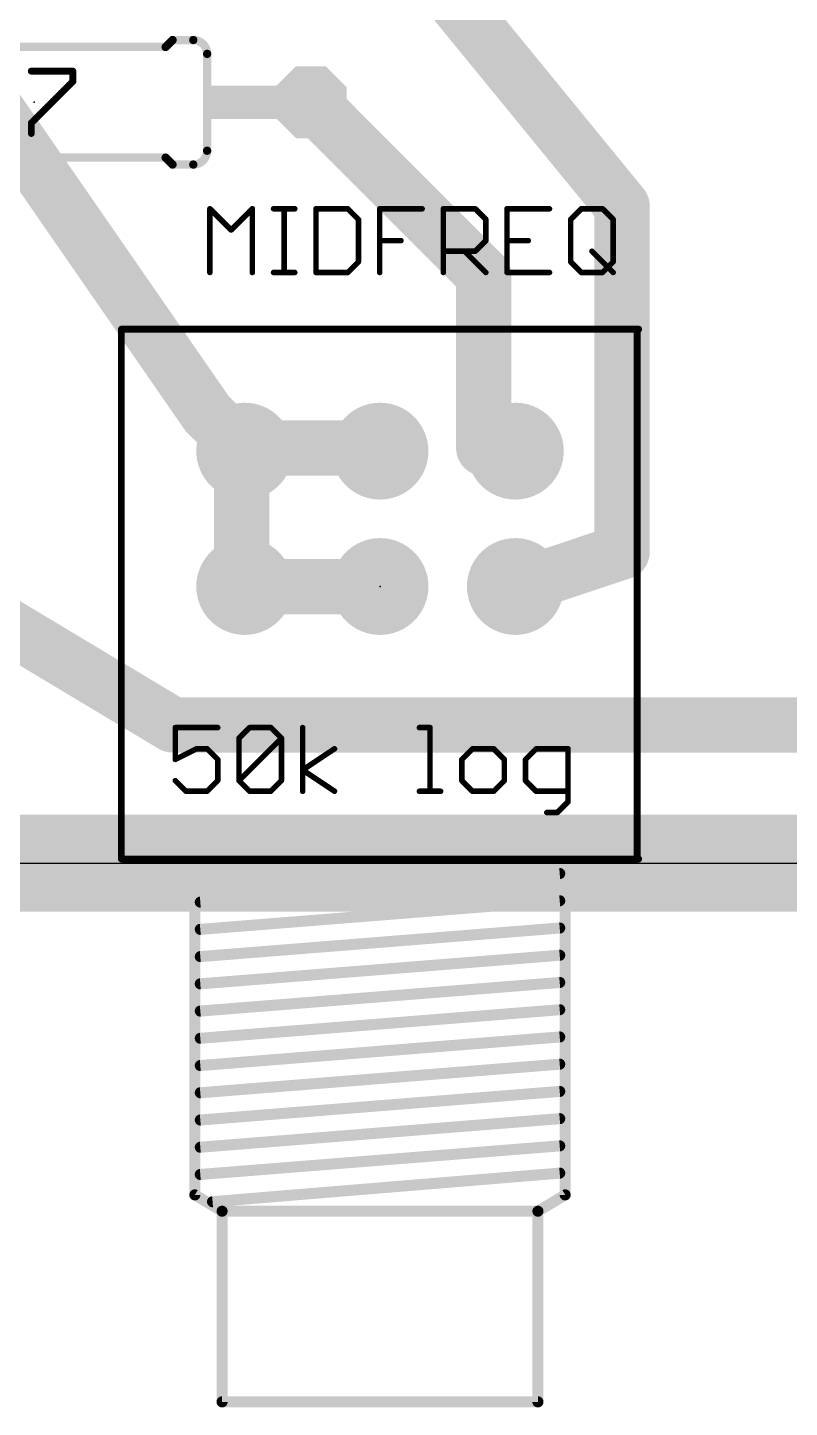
# Model space of a CAD drawing. Extents: x 0 to 4.04, y -0.39 to 3.15.
# Drawn here: x 2.345 to 2.896, y -0.393 to 0.604 of the extents above; entities that cross this region are included whole.
import ezdxf

# ---------------------------------------------------------------- set-up
doc = ezdxf.new("R2010")
doc.units = 0
for name, color, linetype in [('16', 175, 'CONTINUOUS'), ('17', 82, 'CONTINUOUS'), ('20', 7, 'CONTINUOUS'), ('21', 253, 'CONTINUOUS'), ('23', 7, 'CONTINUOUS'), ('25', 253, 'CONTINUOUS'), ('27', 253, 'CONTINUOUS'), ('46', 140, 'CONTINUOUS'), ('51', 253, 'CONTINUOUS')]:
    doc.layers.add(name, color=color, linetype=linetype)

# ---------------------------------------------------------------- blocks, each defined once
blk = doc.blocks.new('ROUNDP')
at = {"const_width": 0.5}
blk.add_lwpolyline([(0, -0.25, 1), (0, 0.25, 1), (0, -0.25)], format="xyb", dxfattribs=at)
blk = doc.blocks.new('RECT')
blk.add_solid([(-0.5, -0.5), (0.5, -0.5), (-0.5, 0.5), (0.5, 0.5)])
blk = doc.blocks.new('OCTAGONP')
at = {"const_width": 0.5}
blk.add_lwpolyline([(-0.25, -0.103553), (-0.25, 0.103553), (-0.103553, 0.25), (0.103553, 0.25), (0.25, 0.103553), (0.25, -0.103553), (0.103553, -0.25), (-0.103553, -0.25), (-0.25, -0.103553), (-0.25, 0.103553)], dxfattribs=at)

msp = doc.modelspace()

# ---------------------------------------------------------------- linework, layer by layer
at = {"layer": '16'}
for points, const_width in [([(2.775, 0.475), (2.55, 0.75)], 0.04), ([(2.475, 0.325), (2.25, 0.65)], 0.04), ([(2.675, 0.425), (2.55, 0.55)], 0.04), ([(2.775, 0.225), (2.775, 0.475)], 0.04), ([(2.675, 0.3), (2.675, 0.425)], 0.04), ([(2.50215, 0.29785), (2.475, 0.325)], 0.04), ([(2.525, 0.3), (2.6, 0.3)], 0.04), ([(2.675, 0.3), (2.69785, 0.29785)], 0.04), ([(2.5, 0.275), (2.50215, 0.29785)], 0.026), ([(2.525, 0.3), (2.50215, 0.29785)], 0.026), ([(2.6, 0.3), (2.6, 0.29785)], 0.026), ([(2.5, 0.275), (2.5, 0.2)], 0.04), ([(2.7, 0.2), (2.775, 0.225)], 0.04), ([(2.50215, 0.2), (2.6, 0.2)], 0.04), ([(2.5, 0.2), (2.50215, 0.2)], 0.026), ([(2.7, 0.2), (2.69785, 0.2)], 0.026), ([(2.45, 0.1), (2.325, 0.175)], 0.04), ([(2.925, 0.1), (2.45, 0.1)], 0.04)]:
    msp.add_lwpolyline(points, dxfattribs=dict(at, const_width=const_width))
for points, const_width in [([(2.557071, 0.557071, 1), (2.542929, 0.542929)], 0.02), ([(2.785, 0.475, 1), (2.765, 0.475)], 0.02), ([(2.76726, 0.468668, 1), (2.78274, 0.481332)], 0.02), ([(2.685, 0.425, 1), (2.665, 0.425)], 0.02), ([(2.667929, 0.417929, 1), (2.682071, 0.432071)], 0.02), ([(2.482071, 0.332071, 1), (2.467929, 0.317929)], 0.02), ([(2.466778, 0.319308, 1), (2.483222, 0.330692)], 0.02), ([(2.525, 0.31, 1), (2.525, 0.29)], 0.02), ([(2.6, 0.29, 1), (2.6, 0.31)], 0.02), ([(2.675937, 0.309956, 1), (2.674063, 0.290044)], 0.02), ([(2.495079, 0.290779, 1), (2.509221, 0.304921)], 0.02), ([(2.501541, 0.304322, 1), (2.502758, 0.291379)], 0.013), ([(2.508621, 0.297242, 1), (2.495678, 0.298459)], 0.013), ([(2.525609, 0.293529, 1), (2.524391, 0.306471)], 0.013), ([(2.6065, 0.3, 1), (2.5935, 0.3)], 0.013), ([(2.665, 0.3, 1), (2.685, 0.3)], 0.02), ([(2.696914, 0.287894, 1), (2.698787, 0.307806)], 0.02), ([(2.5935, 0.29785, 1), (2.6065, 0.29785)], 0.013), ([(2.51, 0.275, 1), (2.49, 0.275)], 0.02), ([(2.493529, 0.275609, 1), (2.506471, 0.274391)], 0.013), ([(2.778162, 0.215513, 1), (2.771838, 0.234487)], 0.02), ([(2.765, 0.225, 1), (2.785, 0.225)], 0.02), ([(2.50215, 0.21, 1), (2.50215, 0.19)], 0.02), ([(2.6, 0.19, 1), (2.6, 0.21)], 0.02), ([(2.696838, 0.209487, 1), (2.703162, 0.190513)], 0.02), ([(2.49, 0.2, 1), (2.51, 0.2)], 0.02), ([(2.5, 0.2065, 1), (2.5, 0.1935)], 0.013), ([(2.50215, 0.1935, 1), (2.50215, 0.2065)], 0.013), ([(2.69785, 0.2065, 1), (2.69785, 0.1935)], 0.013), ([(2.7, 0.1935, 1), (2.7, 0.2065)], 0.013), ([(2.45, 0.11, 1), (2.45, 0.09)], 0.02), ([(2.444855, 0.091425, 1), (2.455145, 0.108575)], 0.02)]:
    msp.add_lwpolyline(points, format="xyb", dxfattribs=dict(at, const_width=const_width))
at = {"layer": '20'}
msp.add_line((0, 0), (3.937008, 0), dxfattribs=at)
at = {"layer": '21'}
for points, const_width in [([(2.445, 0.59), (2.255, 0.59)], 0.006), ([(2.445, 0.59), (2.45, 0.595)], 0.006), ([(2.465, 0.595), (2.45, 0.595)], 0.006), ([(2.475, 0.515), (2.475, 0.585)], 0.006), ([(2.445, 0.51), (2.255, 0.51)], 0.006), ([(2.445, 0.51), (2.45, 0.505)], 0.006), ([(2.465, 0.505), (2.45, 0.505)], 0.006), ([(2.413, 0.386), (2.787, 0.386)], 0.005), ([(2.413, 0.385), (2.413, 0.003)], 0.005), ([(2.786, 0.005), (2.786, 0.385)], 0.005), ([(2.413, 0.003), (2.787, 0.003)], 0.005), ([(2.466142, 0.000394), (2.466142, -0.239764)], 0.008), ([(2.733858, -0.239764), (2.733858, 0.000394)], 0.008), ([(2.470079, -0.02815), (2.729921, -0.00748)], 0.008), ([(2.470079, -0.047835), (2.729921, -0.027165)], 0.008), ([(2.470079, -0.06752), (2.729921, -0.04685)], 0.008), ([(2.470079, -0.087205), (2.729921, -0.066535)], 0.008), ([(2.470079, -0.10689), (2.729921, -0.08622)], 0.008), ([(2.470079, -0.126575), (2.729921, -0.105906)], 0.008), ([(2.470079, -0.14626), (2.729921, -0.125591)], 0.008), ([(2.470079, -0.165945), (2.729921, -0.145276)], 0.008), ([(2.470079, -0.18563), (2.729921, -0.164961)], 0.008), ([(2.470079, -0.205315), (2.729921, -0.184646)], 0.008), ([(2.470079, -0.225), (2.729921, -0.204331)], 0.008), ([(2.478937, -0.244685), (2.729921, -0.224016)], 0.008), ([(2.466142, -0.239764), (2.485827, -0.251575)], 0.008), ([(2.714173, -0.251575), (2.733858, -0.239764)], 0.008), ([(2.485827, -0.251575), (2.485827, -0.38937)], 0.008), ([(2.485827, -0.251575), (2.714173, -0.251575)], 0.008), ([(2.714173, -0.38937), (2.714173, -0.251575)], 0.008), ([(2.485827, -0.38937), (2.714173, -0.38937)], 0.008)]:
    msp.add_lwpolyline(points, dxfattribs=dict(at, const_width=const_width))
for points, const_width in [([(2.443939, 0.591061, 1), (2.446061, 0.588939)], 0.003), ([(2.445, 0.5885, 1), (2.445, 0.5915)], 0.003), ([(2.45, 0.5965, 1), (2.45, 0.5935)], 0.003), ([(2.451061, 0.593939, 1), (2.448939, 0.596061)], 0.003), ([(2.475, 0.585, 0.414214), (2.465, 0.595)], 0.006), ([(2.465, 0.5965, 1), (2.465, 0.5935)], 0.003), ([(2.465, 0.5935, 1), (2.465, 0.5965)], 0.003), ([(2.4765, 0.585, 1), (2.4735, 0.585)], 0.003), ([(2.4735, 0.585, 1), (2.4765, 0.585)], 0.003), ([(2.446061, 0.511061, 1), (2.443939, 0.508939)], 0.003), ([(2.445, 0.5085, 1), (2.445, 0.5115)], 0.003), ([(2.465, 0.505, 0.414214), (2.475, 0.515)], 0.006), ([(2.4765, 0.515, 1), (2.4735, 0.515)], 0.003), ([(2.4735, 0.515, 1), (2.4765, 0.515)], 0.003), ([(2.45, 0.5065, 1), (2.45, 0.5035)], 0.003), ([(2.448939, 0.503939, 1), (2.451061, 0.506061)], 0.003), ([(2.465, 0.5065, 1), (2.465, 0.5035)], 0.003), ([(2.465, 0.5035, 1), (2.465, 0.5065)], 0.003), ([(2.413, 0.38725, 1), (2.413, 0.38475)], 0.0025), ([(2.41425, 0.385, 1), (2.41175, 0.385)], 0.0025), ([(2.78725, 0.385, 1), (2.78475, 0.385)], 0.0025), ([(2.787, 0.38475, 1), (2.787, 0.38725)], 0.0025), ([(2.413, 0.00425, 1), (2.413, 0.00175)], 0.0025), ([(2.41175, 0.003, 1), (2.41425, 0.003)], 0.0025), ([(2.468142, 0.000394, 1), (2.464142, 0.000394)], 0.004), ([(2.735858, 0.000394, 1), (2.731858, 0.000394)], 0.004), ([(2.78475, 0.005, 1), (2.78725, 0.005)], 0.0025), ([(2.787, 0.00175, 1), (2.787, 0.00425)], 0.0025), ([(2.73008, -0.009474, 1), (2.729763, -0.005487)], 0.004), ([(2.46992, -0.026156, 1), (2.470237, -0.030143)], 0.004), ([(2.73008, -0.029159, 1), (2.729763, -0.025172)], 0.004), ([(2.46992, -0.045841, 1), (2.470237, -0.049828)], 0.004), ([(2.73008, -0.048844, 1), (2.729763, -0.044857)], 0.004), ([(2.46992, -0.065526, 1), (2.470237, -0.069513)], 0.004), ([(2.73008, -0.068529, 1), (2.729763, -0.064542)], 0.004), ([(2.46992, -0.085211, 1), (2.470237, -0.089198)], 0.004), ([(2.73008, -0.088214, 1), (2.729763, -0.084227)], 0.004), ([(2.46992, -0.104896, 1), (2.470237, -0.108883)], 0.004), ([(2.73008, -0.107899, 1), (2.729763, -0.103912)], 0.004), ([(2.46992, -0.124581, 1), (2.470237, -0.128569)], 0.004), ([(2.73008, -0.127584, 1), (2.729763, -0.123597)], 0.004), ([(2.46992, -0.144266, 1), (2.470237, -0.148254)], 0.004), ([(2.73008, -0.147269, 1), (2.729763, -0.143282)], 0.004), ([(2.46992, -0.163951, 1), (2.470237, -0.167939)], 0.004), ([(2.73008, -0.166954, 1), (2.729763, -0.162967)], 0.004), ([(2.46992, -0.183636, 1), (2.470237, -0.187624)], 0.004), ([(2.73008, -0.186639, 1), (2.729763, -0.182652)], 0.004), ([(2.46992, -0.203321, 1), (2.470237, -0.207309)], 0.004), ([(2.73008, -0.206324, 1), (2.729763, -0.202337)], 0.004), ([(2.46992, -0.223006, 1), (2.470237, -0.226994)], 0.004), ([(2.730085, -0.226009, 1), (2.729757, -0.222022)], 0.004), ([(2.467171, -0.238049, 1), (2.465113, -0.241479)], 0.004), ([(2.464142, -0.239764, 1), (2.468142, -0.239764)], 0.004), ([(2.731858, -0.239764, 1), (2.735858, -0.239764)], 0.004), ([(2.734887, -0.241479, 1), (2.732829, -0.238049)], 0.004), ([(2.478773, -0.242692, 1), (2.479101, -0.246678)], 0.004), ([(2.487827, -0.251575, 1), (2.483827, -0.251575)], 0.004), ([(2.485827, -0.249575, 1), (2.485827, -0.253575)], 0.004), ([(2.484798, -0.25329, 1), (2.486856, -0.24986)], 0.004), ([(2.716173, -0.251575, 1), (2.712173, -0.251575)], 0.004), ([(2.713144, -0.24986, 1), (2.715202, -0.25329)], 0.004), ([(2.714173, -0.253575, 1), (2.714173, -0.249575)], 0.004), ([(2.485827, -0.38737, 1), (2.485827, -0.39137)], 0.004), ([(2.483827, -0.38937, 1), (2.487827, -0.38937)], 0.004), ([(2.712173, -0.38937, 1), (2.716173, -0.38937)], 0.004), ([(2.714173, -0.39137, 1), (2.714173, -0.38737)], 0.004)]:
    msp.add_lwpolyline(points, format="xyb", dxfattribs=dict(at, const_width=const_width))
at = {"layer": '23'}
for p in [(2.35, 0.55), (2.6, 0.2)]:
    msp.add_point(p, dxfattribs=at)
at = {"layer": '25', "const_width": 0.004}
for points in [[(2.477, 0.427), (2.477, 0.473039)], [(2.477, 0.473039), (2.492346, 0.457693)], [(2.492346, 0.457693), (2.507693, 0.473039)], [(2.507693, 0.473039), (2.507693, 0.427)], [(2.523039, 0.473039), (2.538386, 0.473039)], [(2.530712, 0.427), (2.530712, 0.473039)], [(2.553732, 0.473039), (2.553732, 0.427)], [(2.576752, 0.473039), (2.553732, 0.473039)], [(2.584425, 0.465366), (2.576752, 0.473039)], [(2.599771, 0.427), (2.599771, 0.473039)], [(2.599771, 0.473039), (2.630464, 0.473039)], [(2.645811, 0.427), (2.645811, 0.473039)], [(2.645811, 0.473039), (2.66883, 0.473039)], [(2.66883, 0.473039), (2.676503, 0.465366)], [(2.722543, 0.473039), (2.69185, 0.473039)], [(2.69185, 0.473039), (2.69185, 0.427)], [(2.737889, 0.465366), (2.745562, 0.473039)], [(2.745562, 0.473039), (2.760909, 0.473039)], [(2.760909, 0.473039), (2.768582, 0.465366)], [(2.584425, 0.434673), (2.584425, 0.465366)], [(2.676503, 0.465366), (2.676503, 0.45002)], [(2.737889, 0.434673), (2.737889, 0.465366)], [(2.768582, 0.465366), (2.768582, 0.434673)], [(2.599771, 0.45002), (2.615118, 0.45002)], [(2.676503, 0.45002), (2.66883, 0.442346)], [(2.69185, 0.45002), (2.707196, 0.45002)], [(2.66883, 0.442346), (2.645811, 0.442346)], [(2.661157, 0.442346), (2.676503, 0.427)], [(2.753235, 0.442346), (2.768582, 0.427)], [(2.523039, 0.427), (2.538386, 0.427)], [(2.553732, 0.427), (2.576752, 0.427)], [(2.576752, 0.427), (2.584425, 0.434673)], [(2.69185, 0.427), (2.722543, 0.427)], [(2.745562, 0.427), (2.737889, 0.434673)], [(2.760909, 0.427), (2.745562, 0.427)], [(2.768582, 0.434673), (2.760909, 0.427)]]:
    msp.add_lwpolyline(points, dxfattribs=at)
at = {"layer": '25', "const_width": 0.002}
for points in [[(2.478, 0.473039, 1), (2.476, 0.473039)], [(2.477707, 0.473746, 1), (2.476293, 0.472332)], [(2.508693, 0.473039, 1), (2.506693, 0.473039)], [(2.5084, 0.472332, 1), (2.506986, 0.473746)], [(2.523039, 0.474039, 1), (2.523039, 0.472039)], [(2.531712, 0.473039, 1), (2.529712, 0.473039)], [(2.538386, 0.472039, 1), (2.538386, 0.474039)], [(2.554732, 0.473039, 1), (2.552732, 0.473039)], [(2.553732, 0.474039, 1), (2.553732, 0.472039)], [(2.577459, 0.473746, 1), (2.576044, 0.472332)], [(2.576752, 0.472039, 1), (2.576752, 0.474039)], [(2.600771, 0.473039, 1), (2.598771, 0.473039)], [(2.599771, 0.474039, 1), (2.599771, 0.472039)], [(2.630464, 0.472039, 1), (2.630464, 0.474039)], [(2.646811, 0.473039, 1), (2.644811, 0.473039)], [(2.645811, 0.474039, 1), (2.645811, 0.472039)], [(2.669537, 0.473746, 1), (2.668123, 0.472332)], [(2.66883, 0.472039, 1), (2.66883, 0.474039)], [(2.69185, 0.474039, 1), (2.69185, 0.472039)], [(2.69285, 0.473039, 1), (2.69085, 0.473039)], [(2.722543, 0.472039, 1), (2.722543, 0.474039)], [(2.745562, 0.474039, 1), (2.745562, 0.472039)], [(2.746269, 0.472332, 1), (2.744855, 0.473746)], [(2.761616, 0.473746, 1), (2.760201, 0.472332)], [(2.760909, 0.472039, 1), (2.760909, 0.474039)], [(2.491639, 0.4584, 1), (2.493053, 0.456986)], [(2.491639, 0.456986, 1), (2.493053, 0.4584)], [(2.585425, 0.465366, 1), (2.583425, 0.465366)], [(2.583718, 0.464659, 1), (2.585132, 0.466073)], [(2.677503, 0.465366, 1), (2.675503, 0.465366)], [(2.675796, 0.464659, 1), (2.67721, 0.466073)], [(2.738889, 0.465366, 1), (2.736889, 0.465366)], [(2.737182, 0.466073, 1), (2.738596, 0.464659)], [(2.769582, 0.465366, 1), (2.767582, 0.465366)], [(2.767875, 0.464659, 1), (2.769289, 0.466073)], [(2.599771, 0.45102, 1), (2.599771, 0.44902)], [(2.615118, 0.44902, 1), (2.615118, 0.45102)], [(2.675503, 0.45002, 1), (2.677503, 0.45002)], [(2.67721, 0.449312, 1), (2.675796, 0.450727)], [(2.69185, 0.45102, 1), (2.69185, 0.44902)], [(2.707196, 0.44902, 1), (2.707196, 0.45102)], [(2.645811, 0.443346, 1), (2.645811, 0.441346)], [(2.661864, 0.443053, 1), (2.66045, 0.441639)], [(2.668123, 0.443053, 1), (2.669537, 0.441639)], [(2.66883, 0.441346, 1), (2.66883, 0.443346)], [(2.753942, 0.443053, 1), (2.752528, 0.441639)], [(2.523039, 0.428, 1), (2.523039, 0.426)], [(2.538386, 0.426, 1), (2.538386, 0.428)], [(2.553732, 0.428, 1), (2.553732, 0.426)], [(2.576752, 0.426, 1), (2.576752, 0.428)], [(2.583425, 0.434673, 1), (2.585425, 0.434673)], [(2.585132, 0.433966, 1), (2.583718, 0.43538)], [(2.69185, 0.428, 1), (2.69185, 0.426)], [(2.722543, 0.426, 1), (2.722543, 0.428)], [(2.738596, 0.43538, 1), (2.737182, 0.433966)], [(2.736889, 0.434673, 1), (2.738889, 0.434673)], [(2.745562, 0.428, 1), (2.745562, 0.426)], [(2.760909, 0.426, 1), (2.760909, 0.428)], [(2.767582, 0.434673, 1), (2.769582, 0.434673)], [(2.769289, 0.433966, 1), (2.767875, 0.43538)], [(2.476, 0.427, 1), (2.478, 0.427)], [(2.506693, 0.427, 1), (2.508693, 0.427)], [(2.529712, 0.427, 1), (2.531712, 0.427)], [(2.552732, 0.427, 1), (2.554732, 0.427)], [(2.576044, 0.427707, 1), (2.577459, 0.426293)], [(2.598771, 0.427, 1), (2.600771, 0.427)], [(2.644811, 0.427, 1), (2.646811, 0.427)], [(2.675796, 0.426293, 1), (2.67721, 0.427707)], [(2.69085, 0.427, 1), (2.69285, 0.427)], [(2.744855, 0.426293, 1), (2.746269, 0.427707)], [(2.760201, 0.427707, 1), (2.761616, 0.426293)], [(2.767875, 0.426293, 1), (2.769289, 0.427707)]]:
    msp.add_lwpolyline(points, format="xyb", dxfattribs=at)
at = {"layer": '27'}
for points, const_width in [([(2.347905, 0.572538), (2.377931, 0.572538)], 0.005), ([(2.377931, 0.572538), (2.377931, 0.565032)], 0.005), ([(2.377931, 0.565032), (2.347905, 0.535006)], 0.005), ([(2.347905, 0.535006), (2.347905, 0.5275)], 0.005), ([(2.482693, 0.098039), (2.452, 0.098039)], 0.004), ([(2.452, 0.098039), (2.452, 0.07502)], 0.004), ([(2.498039, 0.090366), (2.505712, 0.098039)], 0.004), ([(2.505712, 0.098039), (2.521059, 0.098039)], 0.004), ([(2.521059, 0.098039), (2.528732, 0.090366)], 0.004), ([(2.544078, 0.052), (2.544078, 0.098039)], 0.004), ([(2.628484, 0.098039), (2.636157, 0.098039)], 0.004), ([(2.636157, 0.098039), (2.636157, 0.052)], 0.004), ([(2.498039, 0.059673), (2.498039, 0.090366)], 0.004), ([(2.498039, 0.059673), (2.528732, 0.090366)], 0.004), ([(2.528732, 0.090366), (2.528732, 0.059673)], 0.004), ([(2.452, 0.07502), (2.467346, 0.082693)], 0.004), ([(2.467346, 0.082693), (2.47502, 0.082693)], 0.004), ([(2.47502, 0.082693), (2.482693, 0.07502)], 0.004), ([(2.544078, 0.067346), (2.567098, 0.082693)], 0.004), ([(2.66685, 0.082693), (2.659177, 0.07502)], 0.004), ([(2.682196, 0.082693), (2.66685, 0.082693)], 0.004), ([(2.689869, 0.07502), (2.682196, 0.082693)], 0.004), ([(2.712889, 0.082693), (2.705216, 0.07502)], 0.004), ([(2.735909, 0.082693), (2.712889, 0.082693)], 0.004), ([(2.735909, 0.044327), (2.735909, 0.082693)], 0.004), ([(2.482693, 0.07502), (2.482693, 0.059673)], 0.004), ([(2.659177, 0.07502), (2.659177, 0.059673)], 0.004), ([(2.689869, 0.059673), (2.689869, 0.07502)], 0.004), ([(2.705216, 0.07502), (2.705216, 0.059673)], 0.004), ([(2.459673, 0.052), (2.452, 0.059673)], 0.004), ([(2.482693, 0.059673), (2.47502, 0.052)], 0.004), ([(2.505712, 0.052), (2.498039, 0.059673)], 0.004), ([(2.528732, 0.059673), (2.521059, 0.052)], 0.004), ([(2.567098, 0.052), (2.544078, 0.067346)], 0.004), ([(2.659177, 0.059673), (2.66685, 0.052)], 0.004), ([(2.682196, 0.052), (2.689869, 0.059673)], 0.004), ([(2.705216, 0.059673), (2.712889, 0.052)], 0.004), ([(2.47502, 0.052), (2.459673, 0.052)], 0.004), ([(2.521059, 0.052), (2.505712, 0.052)], 0.004), ([(2.628484, 0.052), (2.64383, 0.052)], 0.004), ([(2.66685, 0.052), (2.682196, 0.052)], 0.004), ([(2.712889, 0.052), (2.735909, 0.052)], 0.004), ([(2.728235, 0.036654), (2.735909, 0.044327)], 0.004), ([(2.720562, 0.036654), (2.728235, 0.036654)], 0.004)]:
    msp.add_lwpolyline(points, dxfattribs=dict(at, const_width=const_width))
for points, const_width in [([(2.347905, 0.573788, 1), (2.347905, 0.571288)], 0.0025), ([(2.379181, 0.572538, 1), (2.376681, 0.572538)], 0.0025), ([(2.377931, 0.571288, 1), (2.377931, 0.573788)], 0.0025), ([(2.376681, 0.565032, 1), (2.379181, 0.565032)], 0.0025), ([(2.378815, 0.564148, 1), (2.377047, 0.565916)], 0.0025), ([(2.349155, 0.535006, 1), (2.346655, 0.535006)], 0.0025), ([(2.347021, 0.53589, 1), (2.348789, 0.534123)], 0.0025), ([(2.346655, 0.5275, 1), (2.349155, 0.5275)], 0.0025), ([(2.452, 0.099039, 1), (2.452, 0.097039)], 0.002), ([(2.453, 0.098039, 1), (2.451, 0.098039)], 0.002), ([(2.482693, 0.097039, 1), (2.482693, 0.099039)], 0.002), ([(2.505712, 0.099039, 1), (2.505712, 0.097039)], 0.002), ([(2.506419, 0.097332, 1), (2.505005, 0.098746)], 0.002), ([(2.521766, 0.098746, 1), (2.520352, 0.097332)], 0.002), ([(2.521059, 0.097039, 1), (2.521059, 0.099039)], 0.002), ([(2.545078, 0.098039, 1), (2.543078, 0.098039)], 0.002), ([(2.628484, 0.099039, 1), (2.628484, 0.097039)], 0.002), ([(2.637157, 0.098039, 1), (2.635157, 0.098039)], 0.002), ([(2.636157, 0.097039, 1), (2.636157, 0.099039)], 0.002), ([(2.499039, 0.090366, 1), (2.497039, 0.090366)], 0.002), ([(2.497332, 0.091073, 1), (2.498746, 0.089659)], 0.002), ([(2.529732, 0.090366, 1), (2.527732, 0.090366)], 0.002), ([(2.529439, 0.089659, 1), (2.528025, 0.091073)], 0.002), ([(2.528025, 0.089659, 1), (2.529439, 0.091073)], 0.002), ([(2.467346, 0.083693, 1), (2.467346, 0.081693)], 0.002), ([(2.467794, 0.081798, 1), (2.466899, 0.083587)], 0.002), ([(2.475727, 0.0834, 1), (2.474312, 0.081986)], 0.002), ([(2.47502, 0.081693, 1), (2.47502, 0.083693)], 0.002), ([(2.567653, 0.081861, 1), (2.566543, 0.083525)], 0.002), ([(2.66685, 0.083693, 1), (2.66685, 0.081693)], 0.002), ([(2.667557, 0.081986, 1), (2.666143, 0.0834)], 0.002), ([(2.682903, 0.0834, 1), (2.681489, 0.081986)], 0.002), ([(2.682196, 0.081693, 1), (2.682196, 0.083693)], 0.002), ([(2.712889, 0.083693, 1), (2.712889, 0.081693)], 0.002), ([(2.713596, 0.081986, 1), (2.712182, 0.0834)], 0.002), ([(2.736909, 0.082693, 1), (2.734909, 0.082693)], 0.002), ([(2.735909, 0.081693, 1), (2.735909, 0.083693)], 0.002), ([(2.451553, 0.075914, 1), (2.452447, 0.074125)], 0.002), ([(2.451, 0.07502, 1), (2.453, 0.07502)], 0.002), ([(2.483693, 0.07502, 1), (2.481693, 0.07502)], 0.002), ([(2.481986, 0.074312, 1), (2.4834, 0.075727)], 0.002), ([(2.658469, 0.075727, 1), (2.659884, 0.074312)], 0.002), ([(2.660177, 0.07502, 1), (2.658177, 0.07502)], 0.002), ([(2.690869, 0.07502, 1), (2.688869, 0.07502)], 0.002), ([(2.689162, 0.074312, 1), (2.690576, 0.075727)], 0.002), ([(2.706216, 0.07502, 1), (2.704216, 0.07502)], 0.002), ([(2.704509, 0.075727, 1), (2.705923, 0.074312)], 0.002), ([(2.452707, 0.06038, 1), (2.451293, 0.058966)], 0.002), ([(2.481693, 0.059673, 1), (2.483693, 0.059673)], 0.002), ([(2.4834, 0.058966, 1), (2.481986, 0.06038)], 0.002), ([(2.498746, 0.06038, 1), (2.497332, 0.058966)], 0.002), ([(2.497332, 0.06038, 1), (2.498746, 0.058966)], 0.002), ([(2.497039, 0.059673, 1), (2.499039, 0.059673)], 0.002), ([(2.527732, 0.059673, 1), (2.529732, 0.059673)], 0.002), ([(2.529439, 0.058966, 1), (2.528025, 0.06038)], 0.002), ([(2.544633, 0.068178, 1), (2.543524, 0.066514)], 0.002), ([(2.543524, 0.068178, 1), (2.544633, 0.066514)], 0.002), ([(2.659884, 0.06038, 1), (2.658469, 0.058966)], 0.002), ([(2.658177, 0.059673, 1), (2.660177, 0.059673)], 0.002), ([(2.688869, 0.059673, 1), (2.690869, 0.059673)], 0.002), ([(2.690576, 0.058966, 1), (2.689162, 0.06038)], 0.002), ([(2.705923, 0.06038, 1), (2.704509, 0.058966)], 0.002), ([(2.704216, 0.059673, 1), (2.706216, 0.059673)], 0.002), ([(2.459673, 0.053, 1), (2.459673, 0.051)], 0.002), ([(2.458966, 0.051293, 1), (2.46038, 0.052707)], 0.002), ([(2.474312, 0.052707, 1), (2.475727, 0.051293)], 0.002), ([(2.47502, 0.051, 1), (2.47502, 0.053)], 0.002), ([(2.505712, 0.053, 1), (2.505712, 0.051)], 0.002), ([(2.505005, 0.051293, 1), (2.506419, 0.052707)], 0.002), ([(2.520352, 0.052707, 1), (2.521766, 0.051293)], 0.002), ([(2.521059, 0.051, 1), (2.521059, 0.053)], 0.002), ([(2.543078, 0.052, 1), (2.545078, 0.052)], 0.002), ([(2.566543, 0.051168, 1), (2.567653, 0.052832)], 0.002), ([(2.628484, 0.053, 1), (2.628484, 0.051)], 0.002), ([(2.635157, 0.052, 1), (2.637157, 0.052)], 0.002), ([(2.64383, 0.051, 1), (2.64383, 0.053)], 0.002), ([(2.66685, 0.053, 1), (2.66685, 0.051)], 0.002), ([(2.666143, 0.051293, 1), (2.667557, 0.052707)], 0.002), ([(2.681489, 0.052707, 1), (2.682903, 0.051293)], 0.002), ([(2.682196, 0.051, 1), (2.682196, 0.053)], 0.002), ([(2.712889, 0.053, 1), (2.712889, 0.051)], 0.002), ([(2.712182, 0.051293, 1), (2.713596, 0.052707)], 0.002), ([(2.735909, 0.051, 1), (2.735909, 0.053)], 0.002), ([(2.734909, 0.044327, 1), (2.736909, 0.044327)], 0.002), ([(2.736616, 0.04362, 1), (2.735201, 0.045034)], 0.002), ([(2.720562, 0.037654, 1), (2.720562, 0.035654)], 0.002), ([(2.727528, 0.037361, 1), (2.728942, 0.035947)], 0.002), ([(2.728235, 0.035654, 1), (2.728235, 0.037654)], 0.002)]:
    msp.add_lwpolyline(points, format="xyb", dxfattribs=dict(at, const_width=const_width))
at = {"layer": '46', "const_width": 0.07}
msp.add_lwpolyline([(3.85, 0), (0.25, 0)], dxfattribs=at)
at = {"layer": '51', "const_width": 0.024}
msp.add_lwpolyline([(2.55, 0.55), (2.51, 0.55)], dxfattribs=at)
at = {"layer": '51', "const_width": 0.012}
for points in [[(2.51, 0.556, 1), (2.51, 0.544)], [(2.55, 0.544, 1), (2.55, 0.556)]]:
    msp.add_lwpolyline(points, format="xyb", dxfattribs=at)

# ---------------------------------------------------------------- block references
at = {"layer": '17'}
for name, p, xscale, yscale in [('OCTAGONP', (2.55, 0.55), 0.052, 0.052), ('OCTAGONP', (2.55, 0.55), 0.052, 0.052), ('ROUNDP', (2.50215, 0.29785), 0.07, 0.07), ('ROUNDP', (2.50215, 0.29785), 0.07, 0.07), ('ROUNDP', (2.6, 0.29785), 0.07, 0.07), ('ROUNDP', (2.6, 0.29785), 0.07, 0.07), ('ROUNDP', (2.69785, 0.29785), 0.07, 0.07), ('ROUNDP', (2.69785, 0.29785), 0.07, 0.07), ('ROUNDP', (2.50215, 0.2), 0.07, 0.07), ('ROUNDP', (2.50215, 0.2), 0.07, 0.07), ('ROUNDP', (2.6, 0.2), 0.07, 0.07), ('ROUNDP', (2.6, 0.2), 0.07, 0.07), ('ROUNDP', (2.69785, 0.2), 0.07, 0.07), ('ROUNDP', (2.69785, 0.2), 0.07, 0.07)]:
    msp.add_blockref(name, p, dxfattribs=dict(at, xscale=xscale, yscale=yscale))
at = {"layer": '21', "xscale": 0.034, "yscale": 0.024}
msp.add_blockref('RECT', (2.492, 0.55), dxfattribs=at)

doc.saveas('drawing.dxf')
